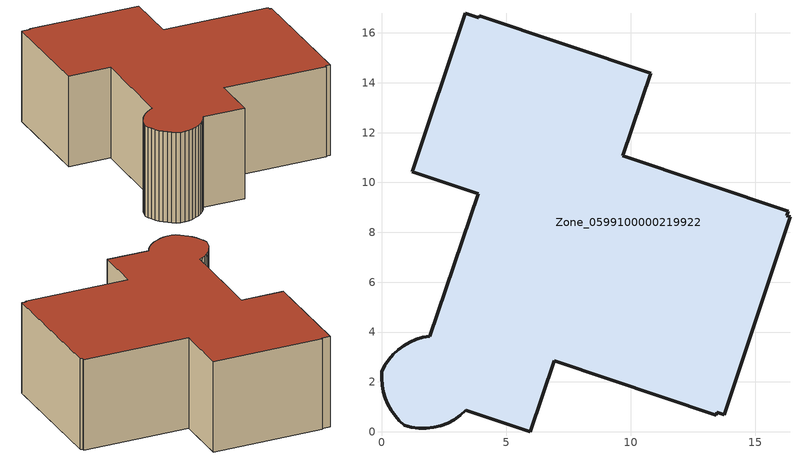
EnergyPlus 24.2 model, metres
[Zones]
Zone_0599100000219922
 floor ground (C_G): 13.46,0.78 13.42,0.67 6.93,2.84 5.97,0 3.38,0.86 3.16,0.66 2.91,0.49 2.65,0.35 2.38,0.24 2.09,0.17 1.79,0.14 1.49,0.14 1.2,0.18 0.91,0.26 0.72,0.44 0.54,0.65 0.39,0.87 0.26,1.1 0.15,1.35 0.07,1.61 0.02,1.87 0,2.14 0.01,2.41 0.13,2.66 0.29,2.89 0.47,3.1 0.67,3.29 0.9,3.45 1.14,3.59 1.4,3.7 1.66,3.78 1.94,3.83 3.88,9.54 1.23,10.43 3.36,16.79 3.89,16.61 3.93,16.69 10.79,14.39 9.69,11.07 16.33,8.85 16.26,8.66 16.39,8.62 13.74,0.69 z0
 wall outside (C_F): 0.02,1.87 0.07,1.61 0.15,1.35 0.26,1.1 0.39,0.87 0.54,0.65 0.72,0.44 0.91,0.26 1.2,0.18 1.49,0.14 1.79,0.14 2.09,0.17 2.38,0.24 2.65,0.35 2.91,0.49 3.16,0.66 3.38,0.86 5.97,0 6.93,2.84 13.42,0.67 13.46,0.78 13.74,0.69 16.39,8.62 16.26,8.66 16.33,8.85 9.69,11.07 10.79,14.39 3.93,16.69 3.89,16.61 3.36,16.79 1.23,10.43 3.88,9.54 1.94,3.83 1.66,3.78 1.4,3.7 1.14,3.59 0.9,3.45 0.67,3.29 0.47,3.1 0.29,2.89 0.13,2.66 0.01,2.41 0,2.14 0.02,1.87 z0:6.11
 roof outside (C_R): 3.36,16.79 1.23,10.43 3.88,9.54 1.94,3.83 1.66,3.78 1.4,3.7 1.14,3.59 0.9,3.45 0.67,3.29 0.47,3.1 0.29,2.89 0.13,2.66 0.01,2.41 0,2.14 0.02,1.87 0.07,1.61 0.15,1.35 0.26,1.1 0.39,0.87 0.54,0.65 0.72,0.44 0.91,0.26 1.2,0.18 1.49,0.14 1.79,0.14 2.09,0.17 2.38,0.24 2.65,0.35 2.91,0.49 3.16,0.66 3.38,0.86 5.97,0 6.93,2.84 13.42,0.67 13.46,0.78 13.74,0.69 16.39,8.62 16.26,8.66 16.33,8.85 9.69,11.07 10.79,14.39 3.93,16.69 3.89,16.61 z6.11
[BUILDING]
Pand.0599100000219922: North Axis=0; Terrain=City; Loads Convergence Tolerance Value=0.04; Temperature Convergence Tolerance Value=0.4; Solar Distribution=FullExterior; Maximum Number of Warmup Days=25; Minimum Number of Warmup Days=1
[Site:Location]
Rotterdam.The.Hague.AP_ZH_NLD Design_Conditions: Latitude=51.96; Longitude=4.45; Time Zone=1; Elevation=-4.5
[SITE:GROUNDTEMPERATURE:BUILDINGSURFACE]
18, 18, 18, 18, 18, 18, 18, 18, 18, 18, 18, 18
[MATERIAL] Thermal Absorptance=0.9; Solar Absorptance=0.7; Visible Absorptance=0.7
Name | Roughness | Thickness | Conductivity | Density | Specific Heat
G.D.1992-2005 | MediumSmooth | 0.15 | 0.06 | 540 | 1210
F.D.1992-2005 | Rough | 0.3 | 0.12 | 1920 | 840
R.D.1992-2005 | MediumRough | 0.2 | 0.08 | 1500 | 1000
[CONSTRUCTION]
C_G: G.D.1992-2005
C_F: F.D.1992-2005
C_R: R.D.1992-2005
[ZONE]
Zone_0599100000219922: Type=1; Multiplier=1; Ceiling Height=Autocalculate; Volume=Autocalculate; Floor Area=autocalculate; Part of Total Floor Area=Yes
[ZONEINFILTRATION:DESIGNFLOWRATE]
Infil_Zone_0599100000219922: Zone or ZoneList or Space or SpaceList=Zone_0599100000219922; Schedule=AlwaysOn; Design Flow Rate Calculation Method=Flow/Area; Flow Rate per Floor Area=0.0021; Constant Term Coefficient=1; Temperature Term Coefficient=0; Velocity Term Coefficient=0; Velocity Squared Term Coefficient=0
[HVACTEMPLATE:ZONE:IDEALLOADSAIRSYSTEM]
Zone_0599100000219922: Maximum Heating Supply Air Temperature=50; Minimum Cooling Supply Air Temperature=13; Maximum Heating Supply Air Humidity Ratio=0.0156; Minimum Cooling Supply Air Humidity Ratio=0.0077; Heating Limit=NoLimit; Cooling Limit=NoLimit; Dehumidification Control Type=ConstantSensibleHeatRatio; Cooling Sensible Heat Ratio=0.7; Dehumidification Setpoint=60; Humidification Control Type=None; Humidification Setpoint=30; Outdoor Air Method=None; Outdoor Air Flow Rate per Person=0.00944; Outdoor Air Flow Rate per Zone Floor Area=0; Outdoor Air Flow Rate per Zone=0; Demand Controlled Ventilation Type=None; Outdoor Air Economizer Type=NoEconomizer; Heat Recovery Type=None; Sensible Heat Recovery Effectiveness=0.7; Latent Heat Recovery Effectiveness=0.65
[ZONECONTROL:THERMOSTAT]
ThermostatControl_Zone_0599100000219922: Zone or ZoneList=Zone_0599100000219922; Control Type Schedule=DualSetpointControlType; Control 1=Thermostat_Zone_0599100000219922; Temperature Difference Between Cutout And Setpoint=0
[THERMOSTATSETPOINT:DUALSETPOINT]
Thermostat_Zone_0599100000219922: Heating Setpoint Temperature Schedule=HeatingSetpoint_Zone_0599100000219922; Cooling Setpoint Temperature Schedule=CoolingSetpoint_Zone_0599100000219922
[SCHEDULE:COMPACT]
HeatingSetpoint_Zone_0599100000219922: Through: 12/31, For: AllDays, Until: 24:00, 21
CoolingSetpoint_Zone_0599100000219922: Through: 12/31, For: AllDays, Until: 24:00, 24
DualSetpointControlType: Through: 12/31, For: AllDays, Until: 24:00, 4
AlwaysOn: Through: 12/31, For: AllDays, Until: 24:00, 1
